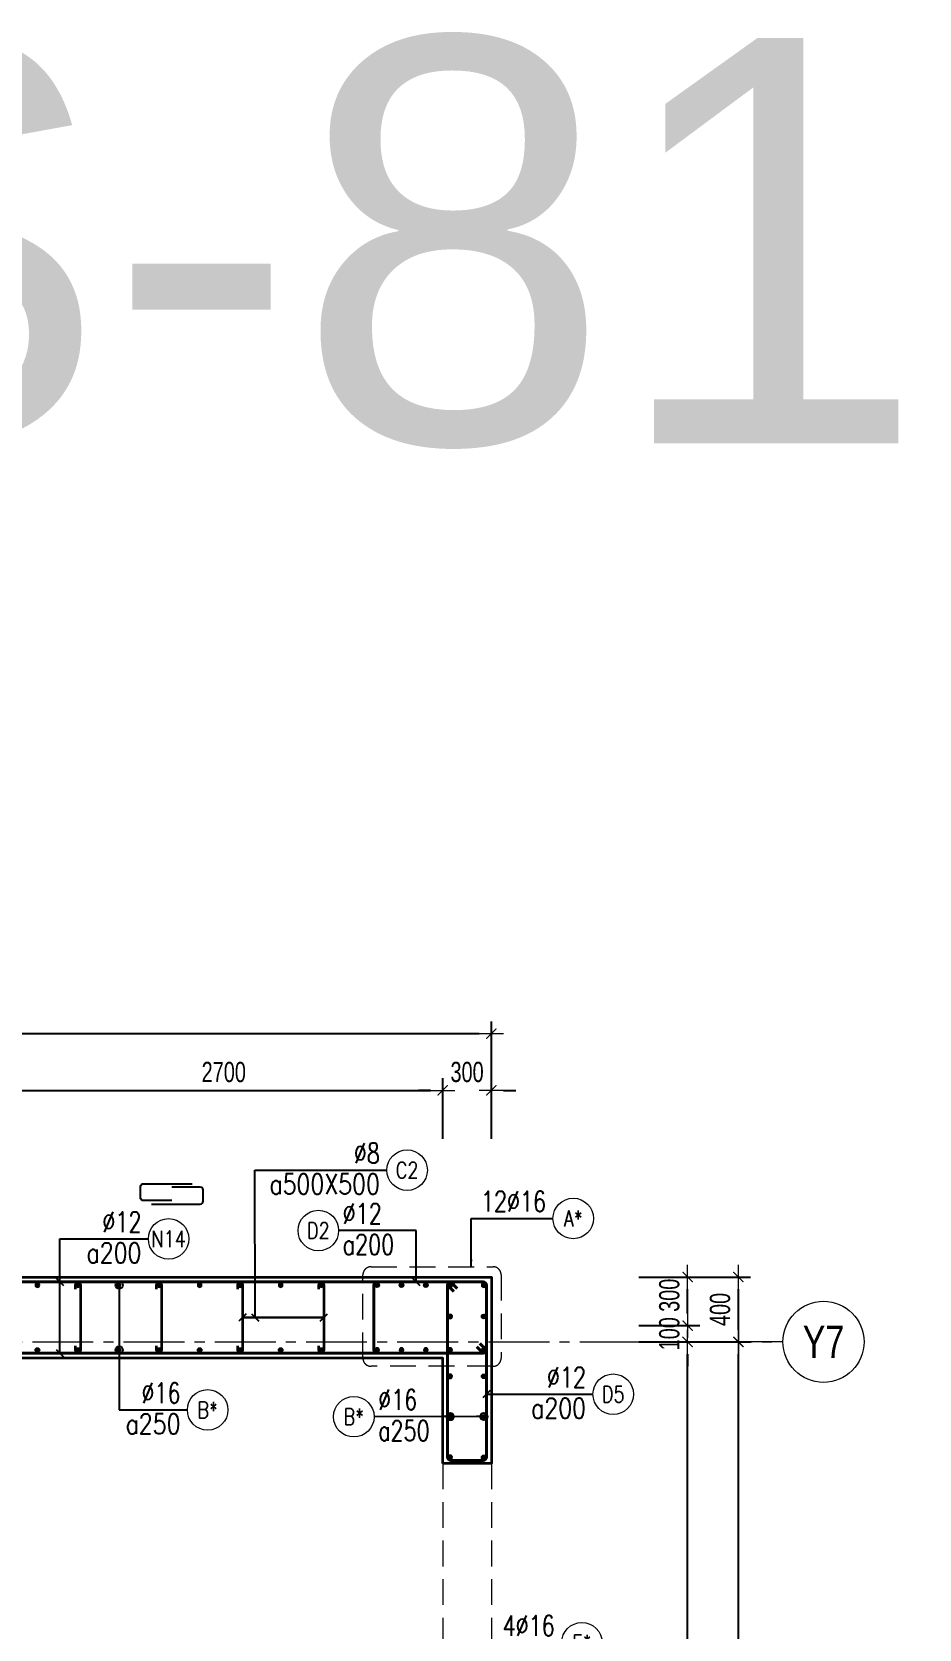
# Model space of a CAD drawing. Header units: millimetres. Extents: x 738475 to 1279438, y -34239 to 156422.
# Drawn here: x 1120509 to 1125979, y 146568 to 156422 of the extents above; entities that cross this region are included whole.
import ezdxf
from ezdxf.enums import TextEntityAlignment as Align

# ---------------------------------------------------------------- set-up
doc = ezdxf.new("R2010")
doc.units = ezdxf.units.MM
doc.header["$MEASUREMENT"] = 0
doc.linetypes.add('HIDDEN2', pattern=[4.7625, 3.175, -1.5875])
doc.linetypes.add('OF_Grid_1$0$CENTER2', pattern=[1.125, 0.75, -0.125, 0.125, -0.125])
doc.layers.get('0').update_dxf_attribs({"lineweight": 20})
doc.layers.get('Defpoints').update_dxf_attribs({"color": 151, "lineweight": 9})
for name, color, linetype, lineweight in [('KC-LEADER', 153, 'Continuous', 18), ('KC-THEP', 6, 'Continuous', 40), ('NDC_S_BEAM', 3, 'HIDDEN2', 20), ('NDC_S_DIM', 1, 'Continuous', 15), ('NDC_S_ENG TEXT', 2, 'Continuous', 20), ('NDC_S_HIDDEN', 8, 'HIDDEN2', 13), ('NDC_S_LEADER', 1, 'Continuous', 15), ('NDC_S_REBAR', 4, 'Continuous', 35), ('NDC_S_STIRRUP', 4, 'Continuous', 40), ('NDC_S_VN TEXT', 7, 'Continuous', 20), ('NDC_S_WALL', 6, 'Continuous', 35), ('OF_Grid_1$0$NDC_S_AXIS', 5, 'OF_Grid_1$0$CENTER2', 13), ('OF_Grid_1$0$NDC_S_SYMBOL', 1, 'Continuous', 15), ('OF_Grid_1$0$NDC_S_TEXT SYMBOL', 7, 'Continuous', 20)]:
    doc.layers.add(name, color=color, linetype=linetype, lineweight=lineweight)
doc.layers.add('Leader', color=6, linetype='Continuous')
doc.layers.add('Ligature', color=1, linetype='Continuous')
doc.styles.add('NDC_DIM', font='', dxfattribs={"width": 0.75})
doc.styles.add('NDC_EN TXT', font='romans.shx', dxfattribs={"width": 0.8})
doc.styles.add('OF_Grid_1$0$NDC_ANNO', font='', dxfattribs={"width": 0.8})
doc.styles.get("Standard").update_dxf_attribs({"font": 'arial.ttf'})
doc.styles.get('NDC_DIM').set_extended_font_data('Dotum')
doc.styles.get('OF_Grid_1$0$NDC_ANNO').set_extended_font_data('Dotum')
doc.dimstyles.new('NDC_dim_30', dxfattribs={"dimscale": 30, "dimtxt": 2.5, "dimasz": 1.5, "dimexe": 1.5, "dimexo": 2.5, "dimgap": 1, "dimtad": 1, "dimdec": 0, "dimzin": 0, "dimdsep": 46, "dimtxsty": 'NDC_DIM', "dimblk": 'DIMMARK', "dimcen": 0.09, "dimdle": 1.2, "dimclrd": 1, "dimclre": 1, "dimclrt": 3, "dimadec": 0, "dimazin": 0, "dimtfac": 1, "dimtdec": 0, "dimtix": 1, "dimtofl": 0, "dimtmove": 0, "dimatfit": 3, "dimfxl": 6, "dimfxlon": 1, "dimtolj": 1, "dimtzin": 0, "dimarcsym": 0})
doc.dimstyles.new('NDC_dim_50', dxfattribs={"dimscale": 50, "dimtxt": 2.5, "dimasz": 1.5, "dimexe": 1.5, "dimexo": 2.5, "dimgap": 1, "dimtad": 1, "dimdec": 0, "dimzin": 0, "dimdsep": 46, "dimtxsty": 'NDC_DIM', "dimblk": 'DIMMARK', "dimcen": 0.09, "dimdle": 1.2, "dimclrd": 1, "dimclre": 1, "dimclrt": 3, "dimadec": 0, "dimazin": 0, "dimtfac": 1, "dimtdec": 0, "dimtix": 1, "dimtofl": 0, "dimtmove": 0, "dimatfit": 3, "dimfxl": 6, "dimfxlon": 1, "dimtolj": 1, "dimtzin": 0, "dimarcsym": 0})

# ---------------------------------------------------------------- blocks, each defined once
blk = doc.blocks.new('THEP')
at = {"layer": 'KC-LEADER', "color": 6}
blk.add_circle((0, 0), 14, dxfattribs=at)
at = {"layer": 'KC-THEP'}
for p, q in [((-14, 0), (14, 0)), ((9.9, 9.9), (-9.9, -9.9)), ((-9.9, 9.9), (9.9, -9.9)), ((0, 14), (0, -14))]:
    blk.add_line(p, q, dxfattribs=at)
blk = doc.blocks.new('DIMMARK')
at = {"layer": 'NDC_S_DIM', "color": 1}
blk.add_line((-1.5, 0), (1, 0), dxfattribs=at)
at = {"layer": 'NDC_S_DIM', "color": 2, "const_width": 0.1}
blk.add_lwpolyline([(-0.42, -0.42), (0.42, 0.42)], dxfattribs=at)
blk = doc.blocks.new('*U10')
blk.add_circle((2.5, 0), 2.5)
at = {"layer": 'NDC_S_VN TEXT', "color": 3, "style": 'NDC_EN TXT'}
for tag, width, p in [('DK2', 0.75, (-0.85, 0.85)), ('KC2', 0.8, (-0.85, -2.97))]:
    blk.add_attdef(tag, text='', height=2.5, dxfattribs=dict(at, width=width)).set_placement(p, align=Align.RIGHT)
at = {"layer": 'NDC_S_VN TEXT', "color": 7, "style": 'NDC_EN TXT', "width": 0.8}
blk.add_attdef('SH3', text='', height=2, dxfattribs=at).set_placement((2.5, 0), align=Align.MIDDLE)
blk = doc.blocks.new('*U1284')
at = {"layer": 'KC-THEP', "xscale": -1, "rotation": 170.331435563619}
blk.add_blockref('THEP', (0, 200), dxfattribs=at)
at = {"layer": 'KC-THEP', "rotation": 9.668564436380946}
blk.add_blockref('THEP', (0, -200), dxfattribs=at)
blk = doc.blocks.new('*U1283')
at = {"layer": 'NDC_S_HIDDEN', "color": 0, "linetype": 'ByBlock', "lineweight": -2, "transparency": 16777216}
for p in [(0, 0), (250, 0), (500, 0), (750, 0), (1000, 0), (1250, 0), (1500, 0), (1750, 0)]:
    blk.add_blockref('*U1284', p, dxfattribs=at)
blk = doc.blocks.new('*U1297')
at = {"layer": 'NDC_S_REBAR'}
blk.add_lwpolyline([(-15, 175), (-15, 200, -1), (15, 200), (15, -200, -1), (-15, -200), (-15, -175)], format="xyb", dxfattribs=at)
blk = doc.blocks.new('*U1296')
at = {"layer": 'NDC_S_HIDDEN', "color": 0, "linetype": 'ByBlock', "lineweight": -2, "transparency": 16777216}
for p in [(0, 0), (500, 0), (1000, 0), (1500, 0)]:
    blk.add_blockref('*U1297', p, dxfattribs=at)
blk = doc.blocks.new('*U9')
blk.add_circle((2.5, 0), 2.5)
at = {"layer": 'NDC_S_VN TEXT', "color": 3, "style": 'NDC_EN TXT', "width": 0.75}
blk.add_attdef('DK2', text='', height=2.5, dxfattribs=at).set_placement((-0.85, 0.85), align=Align.RIGHT)
at = {"layer": 'NDC_S_VN TEXT', "color": 7, "style": 'NDC_EN TXT', "width": 0.8}
blk.add_attdef('SH3', text='', height=2, dxfattribs=at).set_placement((2.5, 0), align=Align.MIDDLE)
blk = doc.blocks.new('*U11')
blk.add_circle((-2.5, 0), 2.5)
at = {"layer": 'NDC_S_VN TEXT', "color": 3, "style": 'NDC_EN TXT', "width": 0.75}
for tag, p in [('DK1', (0.5, 0.85)), ('KC1', (0.5, -2.97))]:
    blk.add_attdef(tag, p, '', height=2.5, dxfattribs=at)
at = {"layer": 'NDC_S_VN TEXT', "color": 7, "style": 'NDC_EN TXT', "width": 0.8}
blk.add_attdef('SH2', text='', height=2, dxfattribs=at).set_placement((-2.5, 0), align=Align.MIDDLE)
blk = doc.blocks.new('A$C72321851')
at = {"layer": 'Ligature'}
for points in [[(-60.9, -129.3), (-60.9, 170.9, -0.414214), (-43.3, 188.5), (25.8, 188.5, -0.414214), (43.4, 170.9), (43.4, -4.3)], [(-39.7, -4.3), (-39.7, -179.5, 0.414214), (-22.1, -197.1), (47, -197.1, 0.414214), (64.6, -179.5), (64.6, 120.7)]]:
    blk.add_lwpolyline(points, format="xyb", dxfattribs=at)
blk = doc.blocks.new('*D1329')
at = {"layer": 'Defpoints', "color": 0, "ltscale": 200, "transparency": 16777216}
for p in [(1123342.2, 150241.6), (1116542, 148118.7), (1123342.2, 147488.9)]:
    blk.add_point(p, dxfattribs=at)
at = {"layer": 'NDC_S_DIM', "color": 1, "lineweight": -2, "ltscale": 200, "transparency": 16777216}
for p, q in [((1116542, 149941.6), (1116542, 150316.6)), ((1123342.2, 149941.6), (1123342.2, 150316.6)), ((1116617, 150241.6), (1123267.2, 150241.6))]:
    blk.add_line(p, q, dxfattribs=at)
at = {"layer": 'NDC_S_DIM', "color": 1, "lineweight": -2, "ltscale": 200, "transparency": 16777216, "xscale": 75, "yscale": 75, "zscale": 75, "rotation": 180}
blk.add_blockref('DIMMARK', (1116542, 150241.6), dxfattribs=at)
at = {"layer": 'NDC_S_DIM', "color": 1, "lineweight": -2, "ltscale": 200, "transparency": 16777216, "xscale": 75, "yscale": 75, "zscale": 75}
blk.add_blockref('DIMMARK', (1123342.2, 150241.6), dxfattribs=at)
at = {"layer": 'NDC_S_DIM', "color": 3, "ltscale": 200, "transparency": 16777216, "insert": (1119942.1, 150354.2), "char_height": 125, "attachment_point": 5, "style": 'NDC_DIM'}
blk.add_mtext('\\A1;6800', dxfattribs=at)
blk = doc.blocks.new('*D1337')
at = {"layer": 'Defpoints', "color": 0, "transparency": 16777216}
for p in [(1122711.9, 148340.1), (1124551.9, 148340.1), (1122602.5, 136740.1)]:
    blk.add_point(p, dxfattribs=at)
at = {"layer": 'NDC_S_DIM', "color": 1, "lineweight": -2, "transparency": 16777216}
for p, q in [((1124251.9, 148340.1), (1124626.9, 148340.1)), ((1124551.9, 136815.1), (1124551.9, 148265.1)), ((1124251.9, 136740.1), (1124626.9, 136740.1))]:
    blk.add_line(p, q, dxfattribs=at)
at = {"layer": 'NDC_S_DIM', "color": 1, "lineweight": -2, "transparency": 16777216, "xscale": 75, "yscale": 75, "zscale": 75}
for p, rotation in [((1124551.9, 148340.1), 90), ((1124551.9, 136740.1), 270)]:
    blk.add_blockref('DIMMARK', p, dxfattribs=dict(at, rotation=rotation))
at = {"layer": 'NDC_S_DIM', "color": 3, "transparency": 16777216, "insert": (1124439.3, 142540.1), "char_height": 125, "attachment_point": 5, "rotation": 90, "style": 'NDC_DIM'}
blk.add_mtext('\\A1;11600', dxfattribs=at)
blk = doc.blocks.new('*D1338')
at = {"layer": 'Defpoints', "color": 0, "ltscale": 200, "transparency": 16777216}
for p in [(1123041.2, 148440.1), (1124551.9, 148440.1), (1122711.9, 148340.1)]:
    blk.add_point(p, dxfattribs=at)
at = {"layer": 'NDC_S_DIM', "color": 1, "lineweight": -2, "ltscale": 200, "transparency": 16777216}
for p, q in [((1124551.9, 148515.1), (1124551.9, 148590.1)), ((1124251.9, 148440.1), (1124626.9, 148440.1)), ((1124251.9, 148340.1), (1124626.9, 148340.1)), ((1124551.9, 148265.1), (1124551.9, 148190.1))]:
    blk.add_line(p, q, dxfattribs=at)
at = {"layer": 'NDC_S_DIM', "color": 1, "lineweight": -2, "ltscale": 200, "transparency": 16777216, "xscale": 75, "yscale": 75, "zscale": 75}
for p, rotation in [((1124551.9, 148440.1), 270), ((1124551.9, 148340.1), 90)]:
    blk.add_blockref('DIMMARK', p, dxfattribs=dict(at, rotation=rotation))
at = {"layer": 'NDC_S_DIM', "color": 3, "ltscale": 200, "transparency": 16777216, "insert": (1124439.3, 148390.1), "char_height": 125, "attachment_point": 5, "rotation": 90, "style": 'NDC_DIM'}
blk.add_mtext('\\A1;100', dxfattribs=at)
blk = doc.blocks.new('*D1339')
at = {"layer": 'Defpoints', "color": 0, "ltscale": 200, "transparency": 16777216}
for p in [(1123341.2, 148740.1), (1124551.9, 148740.1), (1123041.2, 148440.1)]:
    blk.add_point(p, dxfattribs=at)
at = {"layer": 'NDC_S_DIM', "color": 1, "lineweight": -2, "ltscale": 200, "transparency": 16777216}
for p, q in [((1124251.9, 148740.1), (1124626.9, 148740.1)), ((1124551.9, 148515.1), (1124551.9, 148665.1)), ((1124251.9, 148440.1), (1124626.9, 148440.1))]:
    blk.add_line(p, q, dxfattribs=at)
at = {"layer": 'NDC_S_DIM', "color": 1, "lineweight": -2, "ltscale": 200, "transparency": 16777216, "xscale": 75, "yscale": 75, "zscale": 75}
for p, rotation in [((1124551.9, 148740.1), 90), ((1124551.9, 148440.1), 270)]:
    blk.add_blockref('DIMMARK', p, dxfattribs=dict(at, rotation=rotation))
at = {"layer": 'NDC_S_DIM', "color": 3, "ltscale": 200, "transparency": 16777216, "insert": (1124439.3, 148627.6), "char_height": 125, "attachment_point": 5, "rotation": 90, "style": 'NDC_DIM'}
blk.add_mtext('\\A1;300', dxfattribs=at)
blk = doc.blocks.new('*D1343')
at = {"layer": 'Defpoints', "color": 0, "ltscale": 200, "transparency": 16777216}
for p in [(1123227.3, 148340.1), (1124864.5, 148340.1), (1123227.2, 136740.4)]:
    blk.add_point(p, dxfattribs=at)
at = {"layer": 'NDC_S_DIM', "color": 1, "lineweight": -2, "ltscale": 200, "transparency": 16777216}
for p, q in [((1124564.5, 148340.1), (1124939.5, 148340.1)), ((1124864.5, 136815.4), (1124864.5, 148265.1)), ((1124564.5, 136740.4), (1124939.5, 136740.4))]:
    blk.add_line(p, q, dxfattribs=at)
at = {"layer": 'NDC_S_DIM', "color": 1, "lineweight": -2, "ltscale": 200, "transparency": 16777216, "xscale": 75, "yscale": 75, "zscale": 75}
for p, rotation in [((1124864.5, 148340.1), 90), ((1124864.5, 136740.4), 270)]:
    blk.add_blockref('DIMMARK', p, dxfattribs=dict(at, rotation=rotation))
at = {"layer": 'NDC_S_DIM', "color": 3, "ltscale": 200, "transparency": 16777216, "insert": (1124751.9, 142540.2), "char_height": 125, "attachment_point": 5, "rotation": 90, "style": 'NDC_DIM'}
blk.add_mtext('\\A1;11600', dxfattribs=at)
blk = doc.blocks.new('*D1344')
at = {"layer": 'Defpoints', "color": 0, "ltscale": 200, "transparency": 16777216}
for p in [(1123341.2, 148740.1), (1124864.5, 148740.1), (1123227.3, 148340.1)]:
    blk.add_point(p, dxfattribs=at)
at = {"layer": 'NDC_S_DIM', "color": 1, "lineweight": -2, "ltscale": 200, "transparency": 16777216}
for p, q in [((1124564.5, 148740.1), (1124939.5, 148740.1)), ((1124864.5, 148415.1), (1124864.5, 148665.1)), ((1124564.5, 148340.1), (1124939.5, 148340.1))]:
    blk.add_line(p, q, dxfattribs=at)
at = {"layer": 'NDC_S_DIM', "color": 1, "lineweight": -2, "ltscale": 200, "transparency": 16777216, "xscale": 75, "yscale": 75, "zscale": 75}
for p, rotation in [((1124864.5, 148740.1), 90), ((1124864.5, 148340.1), 270)]:
    blk.add_blockref('DIMMARK', p, dxfattribs=dict(at, rotation=rotation))
at = {"layer": 'NDC_S_DIM', "color": 3, "ltscale": 200, "transparency": 16777216, "insert": (1124751.9, 148540.1), "char_height": 125, "attachment_point": 5, "rotation": 90, "style": 'NDC_DIM'}
blk.add_mtext('\\A1;400', dxfattribs=at)
blk = doc.blocks.new('*U17')
at = {"layer": 'OF_Grid_1$0$NDC_S_SYMBOL'}
blk.add_line((-5, 0), (-9, 0), dxfattribs=at)
blk.add_circle((0, 0), 5, dxfattribs=at)
at = {"layer": 'OF_Grid_1$0$NDC_S_TEXT SYMBOL', "color": 7, "style": 'OF_Grid_1$0$NDC_ANNO', "width": 0.8}
blk.add_attdef('GRID', text='', height=4, rotation=90, dxfattribs=at).set_placement((0, 0), align=Align.MIDDLE)
blk = doc.blocks.new('*D1356')
at = {"layer": 'Defpoints', "color": 0, "ltscale": 200, "transparency": 16777216}
for p in [(1123042, 149891.9), (1120342, 148188.8), (1123042, 148054.1)]:
    blk.add_point(p, dxfattribs=at)
at = {"layer": 'NDC_S_DIM', "color": 1, "lineweight": -2, "ltscale": 200, "transparency": 16777216}
for p, q in [((1120342, 149591.9), (1120342, 149966.9)), ((1120417, 149891.9), (1122967, 149891.9)), ((1123042, 149591.9), (1123042, 149966.9))]:
    blk.add_line(p, q, dxfattribs=at)
at = {"layer": 'NDC_S_DIM', "color": 1, "lineweight": -2, "ltscale": 200, "transparency": 16777216, "xscale": 75, "yscale": 75, "zscale": 75, "rotation": 180}
blk.add_blockref('DIMMARK', (1120342, 149891.9), dxfattribs=at)
at = {"layer": 'NDC_S_DIM', "color": 1, "lineweight": -2, "ltscale": 200, "transparency": 16777216, "xscale": 75, "yscale": 75, "zscale": 75}
blk.add_blockref('DIMMARK', (1123042, 149891.9), dxfattribs=at)
at = {"layer": 'NDC_S_DIM', "color": 3, "ltscale": 200, "transparency": 16777216, "insert": (1121692, 150004.4), "char_height": 125, "attachment_point": 5, "style": 'NDC_DIM'}
blk.add_mtext('\\A1;2700', dxfattribs=at)
blk = doc.blocks.new('*D1357')
at = {"layer": 'Defpoints', "color": 0, "ltscale": 200, "transparency": 16777216}
for p in [(1123342, 149891.9), (1123042, 148054.1), (1123342, 148054.1)]:
    blk.add_point(p, dxfattribs=at)
at = {"layer": 'NDC_S_DIM', "color": 1, "lineweight": -2, "ltscale": 200, "transparency": 16777216}
for p, q in [((1122967, 149891.9), (1122892, 149891.9)), ((1123042, 149591.9), (1123042, 149966.9)), ((1123342, 149591.9), (1123342, 149966.9)), ((1123417, 149891.9), (1123492, 149891.9))]:
    blk.add_line(p, q, dxfattribs=at)
at = {"layer": 'NDC_S_DIM', "color": 1, "lineweight": -2, "ltscale": 200, "transparency": 16777216, "xscale": 75, "yscale": 75, "zscale": 75}
blk.add_blockref('DIMMARK', (1123042, 149891.9), dxfattribs=at)
at = {"layer": 'NDC_S_DIM', "color": 1, "lineweight": -2, "ltscale": 200, "transparency": 16777216, "xscale": 75, "yscale": 75, "zscale": 75, "rotation": 180}
blk.add_blockref('DIMMARK', (1123342, 149891.9), dxfattribs=at)
at = {"layer": 'NDC_S_DIM', "color": 3, "ltscale": 200, "transparency": 16777216, "insert": (1123192, 150004.4), "char_height": 125, "attachment_point": 5, "style": 'NDC_DIM'}
blk.add_mtext('\\A1;300', dxfattribs=at)

msp = doc.modelspace()

# ---------------------------------------------------------------- linework, layer by layer
at = {"layer": 'NDC_S_BEAM', "ltscale": 50}
for p, q in [((1123041.971, 147590.098), (1123041.971, 146190.098)), ((1123341.971, 147590.098), (1123341.971, 146190.098))]:
    msp.add_line(p, q, dxfattribs=at)
at = {"layer": 'NDC_S_HIDDEN', "ltscale": 50}
msp.add_lwpolyline([(1122599.867, 148803.499), (1123352.078, 148803.499, -0.41421356), (1123402.078, 148753.499), (1123402.078, 148239.48, -0.41421356), (1123352.078, 148189.48), (1122599.867, 148189.48, -0.41421356), (1122549.867, 148239.48), (1122549.867, 148753.499, -0.41421356)], format="xyb", close=True, dxfattribs=at)
at = {"layer": 'NDC_S_STIRRUP'}
for points in [[(1123251.171, 148310.098), (1123291.171, 148270.098, 0.41421356), (1123311.171, 148290.098), (1123311.171, 148690.098, 0.41421356), (1123291.171, 148710.098), (1119142.342, 148710.098, 0.41421356), (1119122.342, 148690.098), (1119122.342, 148290.098, 0.41421356), (1119142.342, 148270.098), (1123291.171, 148270.098, 0.41421356), (1123311.171, 148290.098), (1123271.171, 148330.098)], [(1123251.171, 148310.098), (1123291.171, 148270.098, 0.41421356), (1123311.171, 148290.098), (1123311.171, 148690.098, 0.41421356), (1123291.171, 148710.098), (1122637.659, 148710.098, 0.41421356), (1122617.659, 148690.098), (1122617.659, 148290.098, 0.41421356), (1122637.659, 148270.098), (1123291.171, 148270.098, 0.41421356), (1123311.171, 148290.098), (1123271.171, 148330.098)], [(1123111.171, 148650.098), (1123071.171, 148690.098, -0.41421356), (1123091.171, 148710.098), (1123291.171, 148710.098, -0.41421356), (1123311.171, 148690.098), (1123311.171, 147628.715, -0.41421356), (1123291.171, 147608.715), (1123091.171, 147608.715, -0.41421356), (1123071.171, 147628.715), (1123071.171, 148690.098, -0.41421356), (1123091.171, 148710.098), (1123131.171, 148670.098)]]:
    msp.add_lwpolyline(points, format="xyb", dxfattribs=at)
at = {"layer": 'NDC_S_WALL'}
for points in [[(1120041.971, 145640.098), (1120041.971, 148240.098), (1119093.141, 148240.098), (1119093.141, 148740.098), (1123341.971, 148740.098), (1123341.971, 147590.098), (1123041.971, 147590.098)], [(1123041.971, 147590.098), (1123041.971, 148240.098), (1120341.971, 148240.098), (1120341.971, 136840.098)]]:
    msp.add_lwpolyline(points, dxfattribs=at)
at = {"layer": 'OF_Grid_1$0$NDC_S_AXIS', "ltscale": 500}
msp.add_line((1106449.488, 148340.098), (1125070.076, 148340.098), dxfattribs=at)

# ---------------------------------------------------------------- block references
at = {"layer": 'KC-THEP'}
for p, rotation in [((1122637.659, 148690.098), 189.6685644363809), ((1122787.659, 148690.098), 189.6685644363809), ((1122937.659, 148690.098), 189.6685644363809), ((1123087.659, 148690.098), 189.6685644363809), ((1123294.684, 148496.224), 9.66856443638095), ((1123294.684, 148290.098), 9.66856443638095), ((1123294.684, 148127.326), 9.66856443638095), ((1123294.684, 147877.326), 9.66856443638095), ((1123294.684, 147627.326), 9.66856443638095)]:
    msp.add_blockref('THEP', p, dxfattribs=dict(at, rotation=rotation))
at = {"layer": 'KC-THEP', "xscale": -1}
for p, rotation in [((1123294.684, 148690.098), 170.331435563619), ((1123087.659, 148496.224), 350.3314355636191), ((1122637.659, 148290.098), 350.3314355636191), ((1122787.659, 148290.098), 350.3314355636191), ((1122937.659, 148290.098), 350.3314355636191), ((1123087.659, 148290.098), 350.3314355636191), ((1123087.659, 148127.326), 350.3314355636191), ((1123087.659, 147877.326), 350.3314355636191), ((1123087.659, 147627.326), 350.3314355636191)]:
    msp.add_blockref('THEP', p, dxfattribs=dict(at, rotation=rotation))
at = {"layer": 'Leader', "xscale": -1, "rotation": 270.0000000000001}
msp.add_blockref('A$C72321851', (1121376.444, 149251.45), dxfattribs=at)
at = {"layer": 'NDC_S_HIDDEN'}
for name, p in [('*U1283', (1120543.043, 148490.098)), ('*U1296', (1120793.043, 148490.098))]:
    msp.add_blockref(name, p, dxfattribs=at)
at = {"layer": 'NDC_S_VN TEXT', "xscale": 50, "yscale": 50, "zscale": 50}
for name, p, values in [('*U10', (1122697.19, 149399.41), {'SH3': 'C2', 'DK2': '%%c8', 'KC2': 'a500X500'}), ('*U11', (1122400.018, 149026.814), {'SH2': 'D2', 'DK1': '%%C12', 'KC1': 'a200'}), ('*U9', (1123721.624, 149101.388), {'SH3': 'A*', 'DK2': '12%%C16'}), ('*U10', (1121226.907, 148975.376), {'SH3': 'N14', 'DK2': '%%C12', 'KC2': 'a200'}), ('*U10', (1123967.925, 148016.973), {'SH3': 'D5', 'DK2': '%%C12', 'KC2': 'a200'}), ('*U10', (1121467.643, 147920.386), {'SH3': 'B*', 'DK2': '%%C16', 'KC2': 'a250'}), ('*U11', (1122618.713, 147878.565), {'SH2': 'B*', 'DK1': '%%C16', 'KC1': 'a250'}), ('*U9', (1123775.024, 146483.639), {'SH3': 'E*', 'DK2': '4%%C16'})]:
    msp.add_blockref(name, p, dxfattribs=at).add_auto_attribs(values)
at = {"layer": 'OF_Grid_1$0$NDC_S_AXIS'}
ref = msp.add_blockref('*U17', (1125389.517, 148340.352), dxfattribs=dict(at, xscale=50, yscale=50, zscale=50))
ref.add_attrib('GRID', 'Y7', dxfattribs={"layer": 'OF_Grid_1$0$NDC_S_TEXT SYMBOL', "color": 7, "height": 200, "style": 'OF_Grid_1$0$NDC_ANNO', "width": 0.8}).set_placement((1125389.517, 148340.352), align=Align.MIDDLE)

# ---------------------------------------------------------------- texts
at = {"layer": 'NDC_S_ENG TEXT'}
msp.add_text('PD-S-81.01', height=2500, dxfattribs=at).set_placement((1112630.581, 153884.515))

# ---------------------------------------------------------------- dimensions: what is measured, and where the dimension line sits
at = {"layer": 'NDC_S_DIM', "ltscale": 200}
for base, p1, p2, picture, middle in [((1123342.171, 150241.591), (1116541.971, 148118.68), (1123342.171, 147488.935), '*D1329', (1119942.071, 150354.175)), ((1123041.971, 149891.85), (1120341.971, 148188.843), (1123041.971, 148054.094), '*D1356', (1121691.971, 150004.435)), ((1123341.971, 149891.85), (1123041.971, 148054.094), (1123341.971, 148054.094), '*D1357', (1123191.971, 150004.435))]:
    dim = msp.add_linear_dim(base=base, p1=p1, p2=p2, dimstyle='NDC_dim_50', override={"dimtmove": 1}, dxfattribs=at)
    dim.commit()
    dim.dimension.update_dxf_attribs({"geometry": picture, "text_midpoint": middle})
dim = msp.add_linear_dim(base=(1124551.921, 148740.098), p1=(1123041.171, 148440.098), p2=(1123341.171, 148740.098), angle=90, dimstyle='NDC_dim_50', override={"dimtmove": 1}, dxfattribs=at)
dim.commit()
dim.dimension.update_dxf_attribs({"geometry": '*D1339', "text_midpoint": (1124551.921, 148627.598), "dimtype": 160})
for base, p1, p2, picture, middle in [((1124864.517, 148740.098), (1123227.284, 148340.098), (1123341.171, 148740.098), '*D1344', (1124751.932, 148540.098)), ((1124551.921, 148440.098), (1122711.867, 148340.098), (1123041.171, 148440.098), '*D1338', (1124439.336, 148390.098)), ((1124864.517, 148340.098), (1123227.186, 136740.352), (1123227.284, 148340.098), '*D1343', (1124751.932, 142540.225))]:
    dim = msp.add_linear_dim(base=base, p1=p1, p2=p2, angle=90, dimstyle='NDC_dim_50', override={"dimtmove": 1}, dxfattribs=at)
    dim.commit()
    dim.dimension.update_dxf_attribs({"geometry": picture, "text_midpoint": middle})
at = {"layer": 'NDC_S_DIM'}
dim = msp.add_linear_dim(base=(1124551.921, 148340.098), p1=(1122602.534, 136740.098), p2=(1122711.867, 148340.098), angle=90, dimstyle='NDC_dim_50', override={"dimtmove": 1}, dxfattribs=at)
dim.commit()
dim.dimension.update_dxf_attribs({"geometry": '*D1337', "text_midpoint": (1124439.336, 142540.098)})

# ---------------------------------------------------------------- leaders
at = {"layer": 'NDC_S_LEADER'}
for points, override in [([(1121885.143, 148490.098), (1121884.294, 149399.409), (1122697.19, 149399.409)], {"dimtad": 0, "dimldrblk": 'Oblique'}), ([(1123217.896, 148803.499), (1123217.896, 149101.388), (1123721.624, 149101.388)], {"dimtad": 0}), ([(1122878.481, 148710.098), (1122878.481, 149026.814), (1122400.018, 149026.814)], {"dimtad": 0, "dimldrblk": 'Oblique'}), ([(1120682.169, 148270.098), (1120682.169, 148975.195), (1121226.907, 148975.195)], {"dimtad": 0, "dimldrblk": 'Oblique'}), ([(1120682.169, 148710.098), (1120682.169, 148975.195), (1121226.907, 148975.195)], {"dimtad": 0, "dimldrblk": 'Oblique'}), ([(1121047.032, 148690.098), (1121047.032, 147920.205), (1121467.643, 147920.205)], {"dimgap": 1, "dimtad": 0, "dimldrblk": 'Origin'}), ([(1121808.043, 148490.098), (1122308.043, 148490.098)], {"dimtad": 0, "dimldrblk": 'Oblique'}), ([(1122308.043, 148490.098), (1121808.043, 148490.098)], {"dimtad": 0, "dimldrblk": 'Oblique'}), ([(1121047.032, 148290.098), (1121047.032, 147920.205), (1121467.643, 147920.205)], {"dimgap": 1, "dimtad": 0, "dimldrblk": 'Origin'}), ([(1123311.171, 148016.973), (1123967.925, 148016.973)], {"dimtad": 0, "dimldrblk": 'Oblique'}), ([(1123294.978, 147879.053), (1122618.713, 147878.565)], {"dimtad": 0, "dimldrblk": 'Origin'}), ([(1123087.412, 147878.776), (1122618.713, 147878.565)], {"dimtad": 0, "dimldrblk": 'Origin'})]:
    msp.add_leader(points, dimstyle='NDC_dim_30', override=override, dxfattribs=at)

doc.saveas('drawing.dxf')
